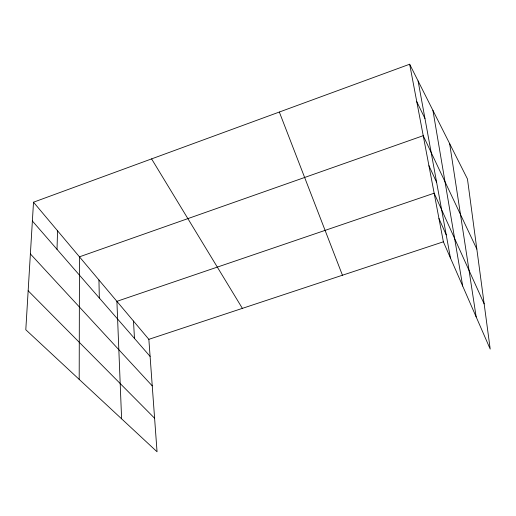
<?xml version="1.0" encoding="UTF-8"?>
<svg xmlns="http://www.w3.org/2000/svg" width="516" height="516" viewBox="0 0 516 516"><rect width="100%" height="100%" fill="white"/><g stroke="black" fill="none" stroke-linecap="round" stroke-linejoin="round"><path stroke-width="0.77" d="M79.193 379.395L79.464 256.826L423.23 135.682L476.836 249.086M57.012 249.338L57.553 230.781M33.514 202.201L25.8 329.756L157.045 451.771L148.853 339.335L33.514 202.201L409.665 64.229L467.457 178.981L490.2 349.068L443.379 241.804L409.665 64.229M148.853 339.335L443.379 241.804M28.161 290.772L154.606 418.244M30.386 253.924L152.246 385.884M32.379 221.003L150.098 356.408M151.588 158.889L242.378 308.362M416.786 101.729L424.958 118.525M428.931 165.707L436.633 182.393M484.156 303.879L434.156 193.203L116.9 301.338L121.602 418.824M438.955 218.487L446.224 234.87M279.33 112.036L342.443 275.228M418.095 80.96L450.449 258M432.93 110.418L462.684 286.032M449.642 143.603L476.165 316.921M133.483 321.055L134.483 338.444M98.949 280.001L99.317 297.996"/></g></svg>
